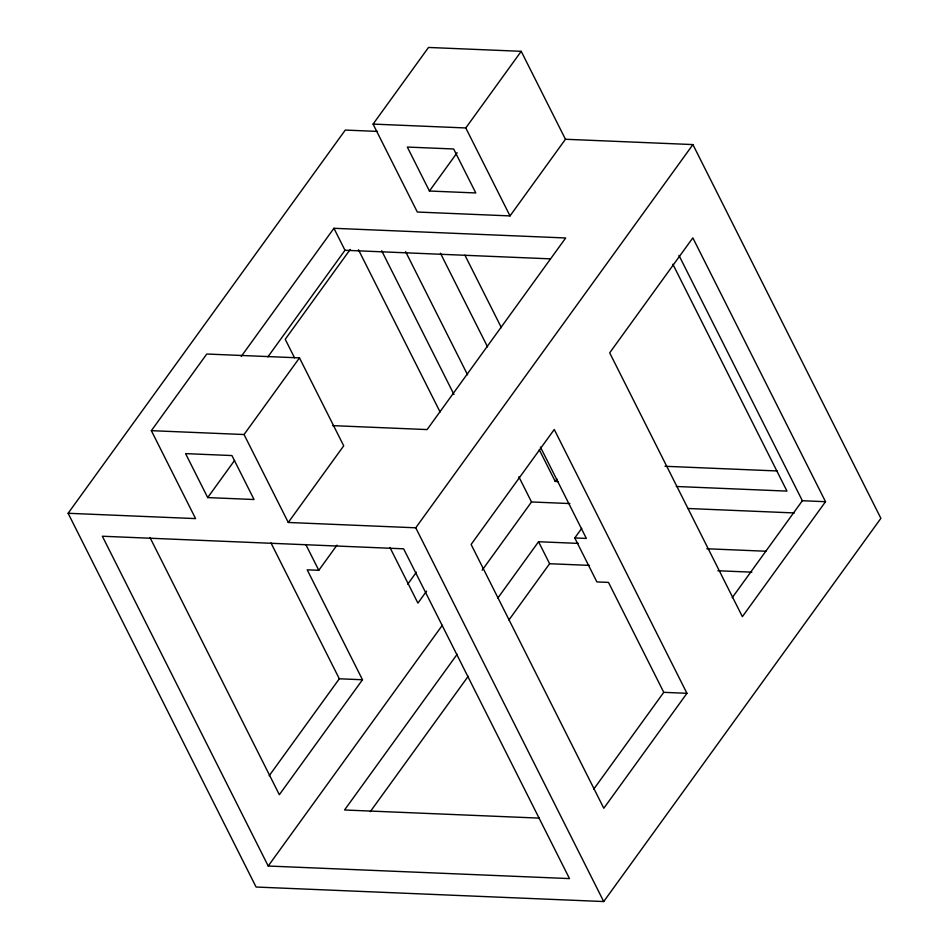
<?xml version="1.0" encoding="UTF-8"?>
<svg xmlns="http://www.w3.org/2000/svg" width="949" height="949" viewBox="0 0 949 949"><rect width="100%" height="100%" fill="white"/><g stroke="black" fill="none" stroke-linecap="round" stroke-linejoin="round"><path stroke-width="1.42" d="M565.45 139.266L521.215 51.317L428.509 47.45L373.076 124.094L417.311 212.03L510.016 215.909L565.45 139.266L692.912 144.58L880.886 518.332L603.718 901.55L256.088 887.03L68.114 513.279L345.282 130.072L377.512 131.413M151.354 430.668L206.775 354.024L299.481 357.892L343.716 445.828L288.282 522.472L244.047 434.535L151.354 430.668L195.577 518.605L68.114 513.279M241.248 356.433L333.929 228.294L565.675 237.974L427.097 429.577L332.624 425.627M267.891 356.86L344.985 250.275L550.171 258.84M350.193 249.468L285.234 339.291L294.558 357.832M244.047 434.535L299.481 357.892M373.076 124.094L465.781 127.961L521.215 51.317M207.701 497.584L254.047 499.518L231.936 455.556L185.577 453.622L207.701 497.584L234.545 460.467M429.423 191.022L475.781 192.955L453.658 148.981L407.311 147.048L429.423 191.022L457.145 152.694M149.966 537.49L279.338 794.716L362.482 679.757L307.203 569.827L318.793 570.313L336.978 545.165M288.282 522.472L415.745 527.798L692.912 144.58M269.16 775.784L339.315 678.784L362.482 679.757M407.738 584.181L416.397 572.2M426.587 591.132L417.916 603.113L389.944 547.49M268.211 866.022L569.495 878.596L403.633 548.819L102.35 536.232L268.211 866.022L442.305 625.308M482.139 570.219L531.511 501.962L569.91 503.563M539.293 449.767L555.224 481.428L556.956 479.031M457.145 654.3L344.546 809.983L539.4 818.121M497.857 598.024L538.558 541.737L578.416 543.397M370.324 811.609L468.201 676.293M508.913 620.005L549.613 563.718L589.471 565.39M686.946 693.304L603.801 808.263L471.107 544.441L554.252 429.482L686.946 693.304L663.766 692.331L608.487 582.401L596.897 581.927L574.774 537.953L581.713 528.368M593.611 789.331L663.766 692.331M732.189 597.728L802.356 500.728L825.523 501.701L692.841 237.867L609.685 352.838L742.379 616.66L825.523 501.701M665.024 466.279L777.219 470.965M555.224 481.428L558.166 481.558M676.269 486.481L786.97 491.108L672.865 264.213M688.061 508.498L794.396 512.946M574.774 537.953L586.363 538.439L540.408 447.05M706.839 548.759L765.89 551.227M717.895 570.752L751.845 572.164M678.95 255.376L802.356 500.728M465.781 127.961L510.016 215.909M464.915 255.162L501.404 327.713M440.443 253.217L487.549 346.883M405.614 251.651L467.572 374.819M518.854 476.801L531.511 501.962M538.558 541.737L549.613 563.718M381.652 250.702L453.966 394.487M358.473 249.741L440.075 411.985M333.929 228.294L344.985 250.275M415.745 527.798L603.718 901.55M305.78 544.441L318.793 570.313M270.975 542.911L339.315 678.784"/></g></svg>
